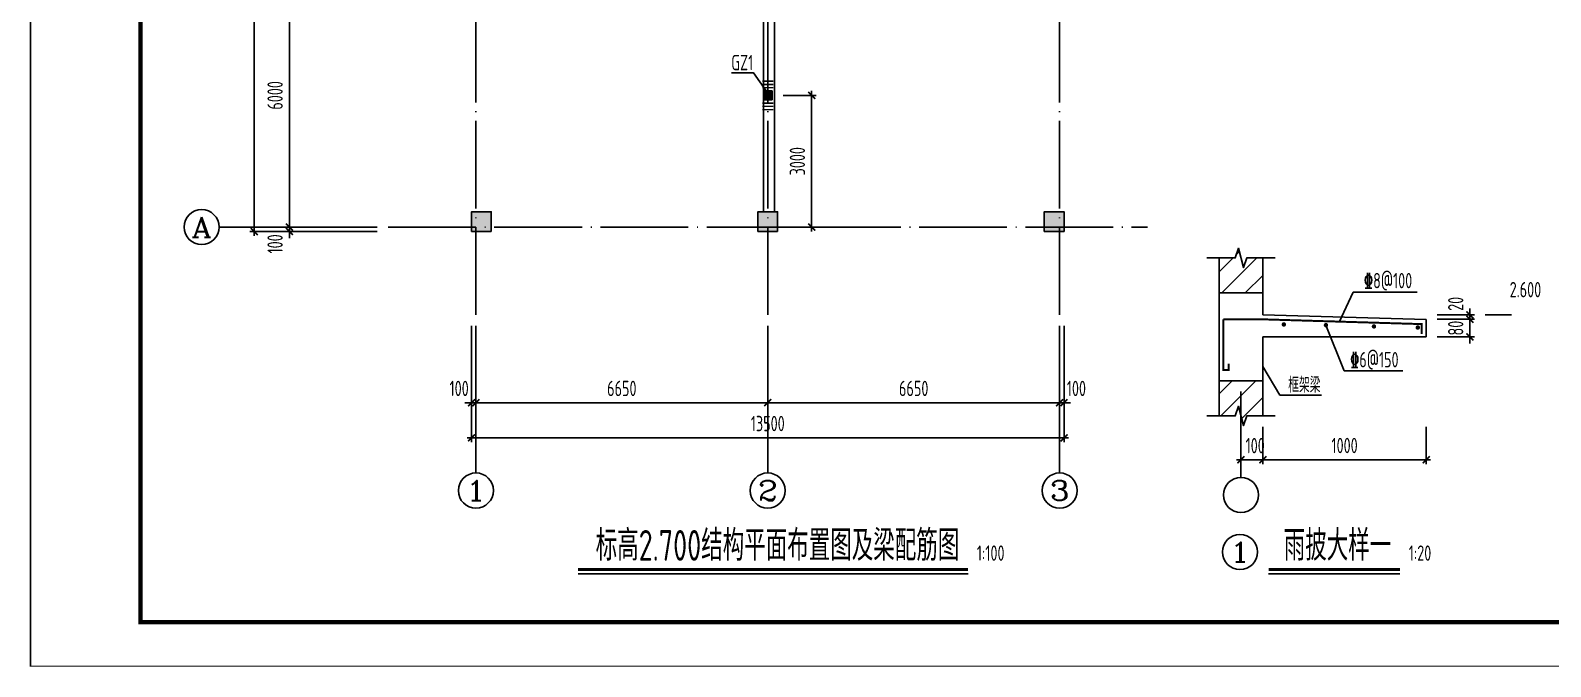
# Model space of a CAD drawing. Extents: x 297659 to 993057, y 192802 to 252212.
# Drawn here: x 725537 to 760173, y 192802 to 207292 of the extents above; entities that cross this region are included whole.
import ezdxf
from ezdxf.enums import TextEntityAlignment as Align

# ---------------------------------------------------------------- set-up
doc = ezdxf.new("R2010")
doc.units = 0
doc.header["$LTSCALE"] = 1000
doc.linetypes.add('DOTE', pattern=[2.42, 2, -0.2, 0.02, -0.2])
doc.layers.get('0').update_dxf_attribs({"linetype": 'CONTINUOUS'})
doc.layers.get('DEFPOINTS').update_dxf_attribs({"linetype": 'CONTINUOUS'})
for name, color, linetype in [('AXIS', 8, 'DOTE'), ('AXIS_DIM', 3, 'CONTINUOUS'), ('AXIS_TEXT', 3, 'CONTINUOUS'), ('COLU', 7, 'CONTINUOUS'), ('DIM', 3, 'CONTINUOUS'), ('FRAME', 3, 'CONTINUOUS'), ('GJ', 1, 'CONTINUOUS'), ('S_BEAM', 4, 'CONTINUOUS'), ('S_CL', 2, 'CONTINUOUS'), ('S_SUBBEAMHOOP', 1, 'CONTINUOUS'), ('TEXT', 7, 'CONTINUOUS'), ('THIN', 7, 'CONTINUOUS'), ('TK', 211, 'CONTINUOUS'), ('WALL', 6, 'CONTINUOUS'), ('柱涂实', 54, 'CONTINUOUS')]:
    doc.layers.add(name, color=color, linetype=linetype)
doc.layers.add('rein', color=1, linetype='CONTINUOUS', lineweight=18)
doc.styles.add('_AXIS', font='complex.shx', dxfattribs={"bigfont": 'gbcbig.shx'})
doc.styles.add('_TCH_AXIS', font='COMPLEX', dxfattribs={"bigfont": 'GBCBIG'})
doc.styles.add('COMPLEX', font='COMPLEX')
doc.styles.add('TSSD_Dimension', font='tssdeng.shx', dxfattribs={"width": 0.7, "bigfont": 'hztxt.shx'})
doc.styles.add('TSSD_Rein', font='tssdeng.shx', dxfattribs={"width": 0.7, "bigfont": 'hztxt.shx'})
doc.dimstyles.new('TSSD_100_100', dxfattribs={"dimtxt": 350, "dimasz": 150, "dimexe": 100, "dimexo": 250, "dimgap": 150, "dimtad": 1, "dimdec": 0, "dimzin": 0, "dimdsep": 46, "dimtxsty": 'TSSD_Dimension', "dimblk": 'ARCHTICK', "dimcen": 0, "dimdle": 100, "dimclrd": 3, "dimclre": 3, "dimclrt": 7, "dimadec": 0, "dimazin": 0, "dimtfac": 1, "dimtdec": 0, "dimtix": 1, "dimtmove": 2, "dimatfit": 3, "dimfxl": 0, "dimtolj": 1, "dimtzin": 0, "dimarcsym": 0})
doc.dimstyles.new('TSSD_20_100', dxfattribs={"dimtxt": 350, "dimasz": 150, "dimexe": 100, "dimexo": 250, "dimgap": 150, "dimtad": 1, "dimdec": 0, "dimlfac": 0.2, "dimzin": 0, "dimdsep": 46, "dimtxsty": 'TSSD_Dimension', "dimblk": 'ARCHTICK', "dimcen": 0, "dimdle": 100, "dimclrd": 256, "dimclre": 256, "dimclrt": 55, "dimadec": 0, "dimazin": 0, "dimtfac": 1, "dimtdec": 0, "dimtix": 1, "dimtmove": 2, "dimatfit": 3, "dimldrblk": '_tsdbk', "dimfxl": 0, "dimtolj": 1, "dimtzin": 0, "dimarcsym": 0})

# ---------------------------------------------------------------- blocks, each defined once
blk = doc.blocks.new('_ARCHTICK')
at = {"color": 0}
blk.add_lwpolyline([(-0.53, -0.53, 0.25, 0.25, 0), (0.53, 0.53, 0.5, 0.5, 0)], format="xyseb", dxfattribs=at)
blk = doc.blocks.new('*D97')
at = {"layer": 'AXIS_DIM', "color": 3, "lineweight": -2}
for p, q in [((731437, 202712), (731437, 208912)), ((733437, 208812), (731337, 208812)), ((733437, 202812), (731337, 202812))]:
    blk.add_line(p, q, dxfattribs=at)
at = {"layer": 'DEFPOINTS', "color": 0}
for p in [(731437, 208812), (733687, 208812), (733687, 202812)]:
    blk.add_point(p, dxfattribs=at)
at = {"layer": 'AXIS_DIM', "color": 3, "lineweight": -2, "xscale": 150, "yscale": 150, "zscale": 150}
for p, rotation in [((731437, 208812), 90), ((731437, 202812), 270)]:
    blk.add_blockref('_ARCHTICK', p, dxfattribs=dict(at, rotation=rotation))
at = {"layer": 'AXIS_DIM', "color": 7, "insert": (731112, 205812), "char_height": 350, "attachment_point": 5, "rotation": 90, "style": 'TSSD_Dimension'}
blk.add_mtext('\\A1;6000', dxfattribs=at)
blk = doc.blocks.new('*D87')
at = {"layer": 'AXIS_DIM', "color": 3, "lineweight": -2}
for p, q in [((733437, 230712), (730537, 230712)), ((730637, 202612), (730637, 230812)), ((733437, 202712), (730537, 202712))]:
    blk.add_line(p, q, dxfattribs=at)
at = {"layer": 'DEFPOINTS', "color": 0}
for p in [(730637, 230712), (733687, 230712), (733687, 202712)]:
    blk.add_point(p, dxfattribs=at)
at = {"layer": 'AXIS_DIM', "color": 3, "lineweight": -2, "xscale": 150, "yscale": 150, "zscale": 150}
for p, rotation in [((730637, 230712), 90), ((730637, 202712), 270)]:
    blk.add_blockref('_ARCHTICK', p, dxfattribs=dict(at, rotation=rotation))
at = {"layer": 'AXIS_DIM', "color": 7, "insert": (730312, 216712), "char_height": 350, "attachment_point": 5, "rotation": 90, "style": 'TSSD_Dimension'}
blk.add_mtext('\\A1;28000', dxfattribs=at)
blk = doc.blocks.new('*D88')
at = {"layer": 'AXIS_DIM', "color": 3, "lineweight": -2}
for p, q in [((733437, 202812), (731337, 202812)), ((733437, 202712), (731337, 202712)), ((731437, 202812), (731437, 202962)), ((731437, 202812), (731437, 202712)), ((731437, 202712), (731437, 202562))]:
    blk.add_line(p, q, dxfattribs=at)
at = {"layer": 'DEFPOINTS', "color": 0}
for p in [(731437, 202712), (733687, 202812), (733687, 202712)]:
    blk.add_point(p, dxfattribs=at)
at = {"layer": 'AXIS_DIM', "color": 3, "lineweight": -2, "xscale": 150, "yscale": 150, "zscale": 150}
for p, rotation in [((731437, 202812), 270), ((731437, 202712), 90)]:
    blk.add_blockref('_ARCHTICK', p, dxfattribs=dict(at, rotation=rotation))
at = {"layer": 'AXIS_DIM', "color": 7, "insert": (731112, 202429), "char_height": 350, "attachment_point": 5, "rotation": 90, "style": 'TSSD_Dimension'}
blk.add_mtext('\\A1;100', dxfattribs=at)
blk = doc.blocks.new('_AXISO')
blk.add_circle((0, 0), 0.5)
at = {"layer": 'AXIS_TEXT', "style": 'COMPLEX', "width": 1.041667}
blk.add_attdef('A', text='', height=0.56, dxfattribs=at).set_placement((-0.25, -0.28), (0.25, -0.28), align=Align.FIT)
blk = doc.blocks.new('*D91')
at = {"layer": 'AXIS_DIM', "color": 3, "lineweight": -2}
for p, q in [((735687, 200562), (735687, 198712)), ((742337, 200562), (742337, 198712)), ((735587, 198812), (742437, 198812))]:
    blk.add_line(p, q, dxfattribs=at)
at = {"layer": 'DEFPOINTS', "color": 0}
for p in [(735687, 200812), (742337, 200812), (742337, 198812)]:
    blk.add_point(p, dxfattribs=at)
at = {"layer": 'AXIS_DIM', "color": 3, "lineweight": -2, "xscale": 150, "yscale": 150, "zscale": 150, "rotation": 180}
blk.add_blockref('_ARCHTICK', (735687, 198812), dxfattribs=at)
at = {"layer": 'AXIS_DIM', "color": 3, "lineweight": -2, "xscale": 150, "yscale": 150, "zscale": 150}
blk.add_blockref('_ARCHTICK', (742337, 198812), dxfattribs=at)
at = {"layer": 'AXIS_DIM', "color": 7, "insert": (739012, 199137), "char_height": 350, "attachment_point": 5, "style": 'TSSD_Dimension'}
blk.add_mtext('\\A1;6650', dxfattribs=at)
blk = doc.blocks.new('*D92')
at = {"layer": 'AXIS_DIM', "color": 3, "lineweight": -2}
for p, q in [((742337, 200562), (742337, 198712)), ((748987, 200562), (748987, 198712)), ((742237, 198812), (749087, 198812))]:
    blk.add_line(p, q, dxfattribs=at)
at = {"layer": 'DEFPOINTS', "color": 0}
for p in [(742337, 200812), (748987, 200812), (748987, 198812)]:
    blk.add_point(p, dxfattribs=at)
at = {"layer": 'AXIS_DIM', "color": 3, "lineweight": -2, "xscale": 150, "yscale": 150, "zscale": 150, "rotation": 180}
blk.add_blockref('_ARCHTICK', (742337, 198812), dxfattribs=at)
at = {"layer": 'AXIS_DIM', "color": 3, "lineweight": -2, "xscale": 150, "yscale": 150, "zscale": 150}
blk.add_blockref('_ARCHTICK', (748987, 198812), dxfattribs=at)
at = {"layer": 'AXIS_DIM', "color": 7, "insert": (745662, 199137), "char_height": 350, "attachment_point": 5, "style": 'TSSD_Dimension'}
blk.add_mtext('\\A1;6650', dxfattribs=at)
blk = doc.blocks.new('*D93')
at = {"layer": 'AXIS_DIM', "color": 3, "lineweight": -2}
for p, q in [((735587, 200562), (735587, 197912)), ((749087, 200562), (749087, 197912)), ((735487, 198012), (749187, 198012))]:
    blk.add_line(p, q, dxfattribs=at)
at = {"layer": 'DEFPOINTS', "color": 0}
for p in [(735587, 200812), (749087, 200812), (749087, 198012)]:
    blk.add_point(p, dxfattribs=at)
at = {"layer": 'AXIS_DIM', "color": 3, "lineweight": -2, "xscale": 150, "yscale": 150, "zscale": 150, "rotation": 180}
blk.add_blockref('_ARCHTICK', (735587, 198012), dxfattribs=at)
at = {"layer": 'AXIS_DIM', "color": 3, "lineweight": -2, "xscale": 150, "yscale": 150, "zscale": 150}
blk.add_blockref('_ARCHTICK', (749087, 198012), dxfattribs=at)
at = {"layer": 'AXIS_DIM', "color": 7, "insert": (742337, 198337), "char_height": 350, "attachment_point": 5, "style": 'TSSD_Dimension'}
blk.add_mtext('\\A1;13500', dxfattribs=at)
blk = doc.blocks.new('*D94')
at = {"layer": 'AXIS_DIM', "color": 3, "lineweight": -2}
for p, q in [((748987, 200562), (748987, 198712)), ((749087, 200562), (749087, 198712)), ((748987, 198812), (748837, 198812)), ((748987, 198812), (749087, 198812)), ((749087, 198812), (749237, 198812))]:
    blk.add_line(p, q, dxfattribs=at)
at = {"layer": 'DEFPOINTS', "color": 0}
for p in [(748987, 200812), (749087, 200812), (749087, 198812)]:
    blk.add_point(p, dxfattribs=at)
at = {"layer": 'AXIS_DIM', "color": 3, "lineweight": -2, "xscale": 150, "yscale": 150, "zscale": 150}
blk.add_blockref('_ARCHTICK', (748987, 198812), dxfattribs=at)
at = {"layer": 'AXIS_DIM', "color": 3, "lineweight": -2, "xscale": 150, "yscale": 150, "zscale": 150, "rotation": 180}
blk.add_blockref('_ARCHTICK', (749087, 198812), dxfattribs=at)
at = {"layer": 'AXIS_DIM', "color": 7, "insert": (749369, 199137), "char_height": 350, "attachment_point": 5, "style": 'TSSD_Dimension'}
blk.add_mtext('\\A1;100', dxfattribs=at)
blk = doc.blocks.new('*D95')
at = {"layer": 'AXIS_DIM', "color": 3, "lineweight": -2}
for p, q in [((735587, 200562), (735587, 198712)), ((735687, 200562), (735687, 198712)), ((735587, 198812), (735437, 198812)), ((735687, 198812), (735587, 198812)), ((735687, 198812), (735837, 198812))]:
    blk.add_line(p, q, dxfattribs=at)
at = {"layer": 'DEFPOINTS', "color": 0}
for p in [(735587, 200812), (735687, 200812), (735587, 198812)]:
    blk.add_point(p, dxfattribs=at)
at = {"layer": 'AXIS_DIM', "color": 3, "lineweight": -2, "xscale": 150, "yscale": 150, "zscale": 150}
blk.add_blockref('_ARCHTICK', (735587, 198812), dxfattribs=at)
at = {"layer": 'AXIS_DIM', "color": 3, "lineweight": -2, "xscale": 150, "yscale": 150, "zscale": 150, "rotation": 180}
blk.add_blockref('_ARCHTICK', (735687, 198812), dxfattribs=at)
at = {"layer": 'AXIS_DIM', "color": 7, "insert": (735305, 199137), "char_height": 350, "attachment_point": 5, "style": 'TSSD_Dimension'}
blk.add_mtext('\\A1;100', dxfattribs=at)
blk = doc.blocks.new('*D102')
at = {"layer": 'DEFPOINTS', "color": 0}
for p in [(742437, 205812), (742437, 202812), (743337, 202812)]:
    blk.add_point(p, dxfattribs=at)
at = {"layer": 'DIM', "color": 3, "lineweight": -2}
for p, q in [((742687, 205812), (743437, 205812)), ((743337, 205912), (743337, 202712)), ((742687, 202812), (743437, 202812))]:
    blk.add_line(p, q, dxfattribs=at)
at = {"layer": 'DIM', "color": 3, "lineweight": -2, "xscale": 150, "yscale": 150, "zscale": 150}
for p, rotation in [((743337, 205812), 90), ((743337, 202812), 270)]:
    blk.add_blockref('_ARCHTICK', p, dxfattribs=dict(at, rotation=rotation))
at = {"layer": 'DIM', "color": 7, "insert": (743012, 204312), "char_height": 350, "attachment_point": 5, "rotation": 90, "style": 'TSSD_Dimension'}
blk.add_mtext('\\A1;3000', dxfattribs=at)
blk = doc.blocks.new('*D187')
at = {"layer": 'DEFPOINTS', "color": 0}
for p in [(753619, 198511), (757339, 198511), (757339, 197512)]:
    blk.add_point(p, dxfattribs=at)
at = {"layer": 'DIM', "color": 3, "lineweight": -2}
for p, q in [((753619, 198261), (753619, 197412)), ((757339, 198261), (757339, 197412)), ((753519, 197512), (757439, 197512))]:
    blk.add_line(p, q, dxfattribs=at)
at = {"layer": 'DIM', "color": 3, "lineweight": -2, "xscale": 150, "yscale": 150, "zscale": 150, "rotation": 180}
blk.add_blockref('_ARCHTICK', (753619, 197512), dxfattribs=at)
at = {"layer": 'DIM', "color": 3, "lineweight": -2, "xscale": 150, "yscale": 150, "zscale": 150}
blk.add_blockref('_ARCHTICK', (757339, 197512), dxfattribs=at)
at = {"layer": 'DIM', "color": 7, "insert": (755479, 197837), "char_height": 350, "attachment_point": 5, "style": 'TSSD_Dimension'}
blk.add_mtext('\\A1;1000', dxfattribs=at)
blk = doc.blocks.new('*D188')
at = {"layer": 'DEFPOINTS', "color": 0}
for p in [(753119, 198511), (753619, 198511), (753619, 197512)]:
    blk.add_point(p, dxfattribs=at)
at = {"layer": 'DIM', "color": 3, "lineweight": -2}
for p, q in [((753119, 198261), (753119, 197412)), ((753619, 198261), (753619, 197412)), ((753019, 197512), (753719, 197512))]:
    blk.add_line(p, q, dxfattribs=at)
at = {"layer": 'DIM', "color": 3, "lineweight": -2, "xscale": 150, "yscale": 150, "zscale": 150, "rotation": 180}
blk.add_blockref('_ARCHTICK', (753119, 197512), dxfattribs=at)
at = {"layer": 'DIM', "color": 3, "lineweight": -2, "xscale": 150, "yscale": 150, "zscale": 150}
blk.add_blockref('_ARCHTICK', (753619, 197512), dxfattribs=at)
at = {"layer": 'DIM', "color": 7, "insert": (753442, 197834), "char_height": 350, "attachment_point": 5, "style": 'TSSD_Dimension'}
blk.add_mtext('\\A1;100', dxfattribs=at)
blk = doc.blocks.new('*D189')
at = {"layer": 'DEFPOINTS', "color": 0}
for p in [(757339, 200711), (758336, 200711), (757339, 200311)]:
    blk.add_point(p, dxfattribs=at)
at = {"layer": 'DIM', "lineweight": -2}
for p, q in [((757589, 200711), (758436, 200711)), ((758336, 200711), (758336, 200861)), ((758336, 200311), (758336, 200711)), ((757589, 200311), (758436, 200311)), ((758336, 200311), (758336, 200161))]:
    blk.add_line(p, q, dxfattribs=at)
at = {"layer": 'DIM', "lineweight": -2, "xscale": 150, "yscale": 150, "zscale": 150}
for p, rotation in [((758336, 200711), 270), ((758336, 200311), 90)]:
    blk.add_blockref('_ARCHTICK', p, dxfattribs=dict(at, rotation=rotation))
at = {"layer": 'DIM', "color": 55, "insert": (758011, 200511), "char_height": 350, "attachment_point": 5, "rotation": 90, "style": 'TSSD_Dimension'}
blk.add_mtext('\\A1;80', dxfattribs=at)
blk = doc.blocks.new('_tsdbk')
blk = doc.blocks.new('*D190')
at = {"layer": 'DEFPOINTS', "color": 0}
for p in [(757339, 200811), (757339, 200711), (758336, 200811)]:
    blk.add_point(p, dxfattribs=at)
at = {"layer": 'DIM', "lineweight": -2}
for p, q in [((758336, 200811), (758336, 200961)), ((757589, 200811), (758436, 200811)), ((757589, 200711), (758436, 200711)), ((758336, 200711), (758336, 200811)), ((758336, 200711), (758336, 200561))]:
    blk.add_line(p, q, dxfattribs=at)
at = {"layer": 'DIM', "lineweight": -2, "xscale": 150, "yscale": 150, "zscale": 150}
for p, rotation in [((758336, 200811), 270), ((758336, 200711), 90)]:
    blk.add_blockref('_ARCHTICK', p, dxfattribs=dict(at, rotation=rotation))
at = {"layer": 'DIM', "color": 55, "insert": (758011, 201063), "char_height": 350, "attachment_point": 5, "rotation": 90, "style": 'TSSD_Dimension'}
blk.add_mtext('\\A1;20', dxfattribs=at)
blk = doc.blocks.new('TK-A2+(743X420)')
at = {"layer": 'FRAME', "lineweight": 18}
blk.add_line((687183, 192802), (687183, 234802), dxfattribs=at)
at = {"layer": 'FRAME'}
for points in [[(687193, 234812, 20, 20, 0), (687193, 192812, 20, 20, 0), (761483, 192812, 20, 20, 0), (761483, 234812, 20, 20, 0)], [(689693, 233812, 100, 100, 0), (689693, 193812, 100, 100, 0), (760483, 193812, 100, 100, 0), (760483, 233812, 100, 100, 0)]]:
    blk.add_lwpolyline(points, format="xyseb", close=True, dxfattribs=at)

msp = doc.modelspace()

# ---------------------------------------------------------------- hatches: boundary and pattern name
at = {"linetype": 'ByBlock'}
h = msp.add_hatch(dxfattribs=at)
h.set_pattern_fill('ANSI31', color=256, scale=120, style=0)
h.set_pattern_definition([(45, (18244.9, 35865.6), (-269.40768, 269.40768), [])])
h.paths.add_polyline_path([(752988.519, 202110.812), (752618.519, 202110.812), (752618.519, 201310.812), (753618.519, 201310.812), (753618.519, 202110.812), (753248.519, 202110.812), (753178.519, 201890.812), (753058.519, 202330.812)])
h = msp.add_hatch(dxfattribs=at)
h.set_pattern_fill('ANSI31', color=256, scale=120, style=0)
h.set_pattern_definition([(45, (131694.4, -32887.7), (-269.40768, 269.40768), [])])
h.paths.add_polyline_path([(753457.627, 199310.812), (752789.315, 199310.812), (752789.315, 199293.273), (753457.627, 199293.273)])
h.paths.add_polyline_path([(753618.519, 199310.812), (753457.627, 199310.812), (753457.627, 199293.273), (752618.519, 199293.273), (752618.519, 198511.167), (752988.519, 198511.167), (753058.519, 198731.167), (753178.519, 198291.167), (753248.519, 198511.167), (753618.519, 198511.167)])
h.paths.add_polyline_path([(752789.315, 199310.812), (752618.519, 199310.812), (752618.519, 199293.273), (752789.315, 199293.273)])
at = {"layer": '柱涂实'}
for points in [[(742436.971, 205711.708), (742236.971, 205711.708), (742236.971, 205911.708), (742436.971, 205911.708)], [(736036.971, 202711.708), (736036.971, 203161.708), (735586.971, 203161.708), (735586.971, 202711.708), (736036.971, 202711.708)], [(742561.971, 202711.708), (742561.971, 203161.708), (742111.971, 203161.708), (742111.971, 202711.708), (742561.971, 202711.708)], [(749086.971, 202711.708), (749086.971, 203161.708), (748636.971, 203161.708), (748636.971, 202711.708), (749086.971, 202711.708)]]:
    msp.add_hatch(color=256, dxfattribs=at).paths.add_polyline_path(points)

# ---------------------------------------------------------------- linework, layer by layer
at = {"ltscale": 100}
for p, q in [((752618.519, 199310.812), (752618.519, 198511.167)), ((753618.519, 199310.812), (753618.519, 198511.167))]:
    msp.add_line(p, q, dxfattribs=at)
at = {"layer": 'AXIS'}
for p, q in [((735686.971, 200811.708), (735686.971, 232611.708)), ((742336.971, 200811.708), (742336.971, 232611.708)), ((748986.971, 200811.708), (748986.971, 232611.708)), ((733686.971, 202811.708), (750986.971, 202811.708))]:
    msp.add_line(p, q, dxfattribs=at)
at = {"layer": 'AXIS_TEXT'}
for p, q in [((733436.971, 202811.708), (729837.045, 202811.708)), ((735686.971, 200561.708), (735686.971, 197211.785)), ((742336.971, 200561.708), (742336.971, 197211.785)), ((748986.971, 200561.708), (748986.971, 197211.785))]:
    msp.add_line(p, q, dxfattribs=at)
at = {"layer": 'COLU', "ltscale": 0.01}
msp.add_lwpolyline([(742436.971, 205911.708), (742436.971, 205711.708), (742236.971, 205711.708), (742236.971, 205911.708)], close=True, dxfattribs=at)
at = {"layer": 'DIM', "linetype": 'Continuous', "ltscale": 0.125}
msp.add_line((753118.519, 197111.271), (753118.519, 199068.473), dxfattribs=at)
msp.add_circle((753118.519, 196711.271), 400, dxfattribs=at)
at = {"layer": 'GJ', "ltscale": 0.2, "const_width": 45}
for points in [[(752838.367, 199704.165), (752838.367, 199556.554), (752718.519, 199556.554), (752718.519, 200710.812)], [(752718.519, 200710.812), (753618.519, 200710.812), (757238.519, 200602.273), (757238.519, 200379.739)]]:
    msp.add_lwpolyline(points, dxfattribs=at)
at = {"layer": 'rein', "ltscale": 0.5, "const_width": 50}
for points in [[(754119.883, 200594.514, -1), (754069.883, 200594.514, -1)], [(755079.292, 200578.238, -1), (755029.292, 200578.238, -1)], [(756173.617, 200549.052, -1), (756123.617, 200549.052, -1)], [(757172.352, 200524.134, -1), (757122.352, 200524.134, -1)]]:
    msp.add_lwpolyline(points, format="xyb", close=True, dxfattribs=at)
at = {"layer": 'S_BEAM', "ltscale": 0.01}
for p, q in [((742236.971, 203161.708), (742236.971, 208586.708)), ((742486.971, 203161.708), (742486.971, 208586.708))]:
    msp.add_line(p, q, dxfattribs=at)
at = {"layer": 'S_CL', "ltscale": 0.01}
for points in [[(736036.971, 202711.708), (736036.971, 203161.708), (735586.971, 203161.708), (735586.971, 202711.708)], [(742561.971, 202711.708), (742561.971, 203161.708), (742111.971, 203161.708), (742111.971, 202711.708)], [(749086.971, 202711.708), (749086.971, 203161.708), (748636.971, 203161.708), (748636.971, 202711.708)]]:
    msp.add_lwpolyline(points, close=True, dxfattribs=at)
at = {"layer": 'S_SUBBEAMHOOP', "ltscale": 0.01, "const_width": 35}
for points in [[(742461.971, 206136.708), (742211.971, 206136.708)], [(742461.971, 206061.708), (742211.971, 206061.708)], [(742461.971, 205986.708), (742211.971, 205986.708)], [(742461.971, 205636.708), (742211.971, 205636.708)], [(742461.971, 205561.708), (742211.971, 205561.708)], [(742461.971, 205486.708), (742211.971, 205486.708)]]:
    msp.add_lwpolyline(points, dxfattribs=at)
at = {"layer": 'TEXT'}
for p, q in [((755355.823, 200647.482), (755676.136, 201332.57)), ((755676.136, 201332.57), (757136.702, 201332.57)), ((755054.292, 200578.238), (755473.581, 199538.309)), ((753618.519, 199638.375), (754006.63, 198982.133)), ((755473.581, 199538.309), (756806.026, 199538.309)), ((754006.63, 198982.133), (754954.321, 198982.133)), ((738015.307, 194911.785), (746900.691, 194911.785))]:
    msp.add_line(p, q, dxfattribs=at)
at = {"layer": 'TEXT', "linetype": 'ByBlock'}
msp.add_line((753746.66, 194911.785), (756741.795, 194911.785), dxfattribs=at)
at = {"layer": 'TEXT'}
msp.add_lwpolyline([(741507.131, 206323.545), (742013.433, 206323.545), (742301.547, 205911.708)], dxfattribs=at)
at = {"layer": 'TEXT', "const_width": 70}
for points in [[(746900.691, 195011.785), (738015.307, 195011.785)], [(756741.795, 195011.785), (753746.66, 195011.785)]]:
    msp.add_lwpolyline(points, dxfattribs=at)
at = {"layer": 'THIN'}
msp.add_line((758685.94, 200810.812), (759284.13, 200810.812), dxfattribs=at)
for points in [[(753898.519, 202110.812), (753248.519, 202110.812), (753178.519, 201890.812), (753058.519, 202330.812), (752988.519, 202110.812), (752338.519, 202110.812)], [(752338.519, 198511.167), (752988.519, 198511.167), (753058.519, 198731.167), (753178.519, 198291.167), (753248.519, 198511.167), (753898.519, 198511.167)]]:
    msp.add_lwpolyline(points, dxfattribs=at)
at = {"layer": 'THIN', "const_width": 0.45}
msp.add_lwpolyline([(759958.963, 201110.812), (758684.13, 201110.812), (758984.13, 200810.812), (759284.13, 201110.812)], dxfattribs=at)
at = {"layer": 'WALL', "color": 7, "ltscale": 100}
for p, q in [((752618.519, 202110.812), (752618.519, 201310.812)), ((752618.519, 201310.812), (752618.519, 200660.812)), ((753618.519, 201310.812), (752618.519, 201310.812)), ((752618.519, 200790.812), (752618.519, 199310.812)), ((752618.519, 200660.812), (752618.519, 199310.812)), ((753618.519, 200810.812), (757338.519, 200710.812)), ((757338.519, 200710.812), (757338.519, 200310.812)), ((753618.519, 200310.812), (757338.519, 200310.812)), ((753618.519, 199310.812), (753618.519, 200310.812)), ((752618.519, 199310.812), (753618.519, 199310.812))]:
    msp.add_line(p, q, dxfattribs=at)
msp.add_lwpolyline([(753618.519, 200810.812), (753618.519, 202110.812)], dxfattribs=at)

# ---------------------------------------------------------------- block references
at = {"layer": 'AXIS_TEXT'}
ref = msp.add_blockref('_AXISO', (729437.045, 202811.708), dxfattribs=dict(at, xscale=800, yscale=800, zscale=800))
ref.add_attrib('A', 'A', dxfattribs={"height": 452.548, "style": '_AXIS', "width": 1.166667}).set_placement((729210.771, 202585.434), (729663.319, 202585.434), align=Align.FIT)
ref = msp.add_blockref('_AXISO', (735686.971, 196811.785), dxfattribs=dict(at, xscale=800, yscale=800, zscale=800))
ref.add_attrib('A', '1', dxfattribs={"height": 452.548, "style": '_AXIS', "width": 2.333333}).set_placement((735460.697, 196585.51), (735913.246, 196585.51), align=Align.FIT)
ref = msp.add_blockref('_AXISO', (742336.971, 196811.785), dxfattribs=dict(at, xscale=800, yscale=800, zscale=800))
ref.add_attrib('A', '2', dxfattribs={"height": 452.548, "style": '_AXIS', "width": 1.5}).set_placement((742110.697, 196585.51), (742563.246, 196585.51), align=Align.FIT)
ref = msp.add_blockref('_AXISO', (748986.971, 196811.785), dxfattribs=dict(at, xscale=800, yscale=800, zscale=800))
ref.add_attrib('A', '3', dxfattribs={"height": 452.548, "style": '_AXIS', "width": 1.5}).set_placement((748760.697, 196585.51), (749213.246, 196585.51), align=Align.FIT)
ref = msp.add_blockref('_AXISO', (753095.491, 195411.785), dxfattribs=dict(at, xscale=800, yscale=800, zscale=800))
ref.add_attrib('A', '1', dxfattribs={"height": 452.548, "style": '_TCH_AXIS', "width": 2.333333}).set_placement((752869.217, 195185.51), (753321.766, 195185.51), align=Align.FIT)
at = {"layer": 'TK'}
msp.add_blockref('TK-A2+(743X420)', (38354.043, 0), dxfattribs=at)

# ---------------------------------------------------------------- texts
at = {"layer": 'TEXT', "style": 'TSSD_Rein', "width": 0.7}
for s, p in [('GZ1', (741507.131, 206383.545)), ('\x848@100', (755918.942, 201417.869)), ('\x846@150', (755605.64, 199617.114)), ('框架梁', (754195.853, 199042.133))]:
    msp.add_text(s, height=350, dxfattribs=at).set_placement(p)
at = {"layer": 'TEXT', "linetype": 'ByBlock', "style": 'TSSD_Rein', "width": 0.7}
for s, p in [('标高2.700结构平面布置图及梁配筋图', (746700.691, 195211.785)), ('雨披大样一', (756541.795, 195211.785))]:
    msp.add_text(s, height=700, dxfattribs=at).set_placement(p, align=Align.RIGHT)
for s, p in [('1:100', (747100.691, 195211.785)), ('1:20', (756941.795, 195211.785))]:
    msp.add_text(s, height=350, dxfattribs=at).set_placement(p)
at = {"layer": 'THIN', "style": 'TSSD_Rein', "width": 0.7}
msp.add_text('2.600', height=350, dxfattribs=at).set_placement((759958.963, 201212.085), align=Align.RIGHT)

# ---------------------------------------------------------------- dimensions: what is measured, and where the dimension line sits
at = {"layer": 'AXIS_DIM'}
for p1, p2, distance, picture, middle in [((733686.971, 202711.708), (733686.971, 230711.708), 3049.927, '*D87', (730312.045, 216711.708)), ((733686.971, 202811.708), (733686.971, 208811.708), 2249.927, '*D97', (731112.045, 205811.708)), ((735586.971, 200811.708), (749086.971, 200811.708), -2799.923, '*D93', (742336.971, 198336.785)), ((735686.971, 200811.708), (742336.971, 200811.708), -1999.923, '*D91', (739011.971, 199136.785)), ((742336.971, 200811.708), (748986.971, 200811.708), -1999.923, '*D92', (745661.971, 199136.785))]:
    dim = msp.add_aligned_dim(p1=p1, p2=p2, distance=distance, dimstyle='TSSD_100_100', dxfattribs=at)
    dim.commit()
    dim.dimension.update_dxf_attribs({"geometry": picture, "text_midpoint": middle})
for base, p1, p2, angle, picture, middle in [((731437.045, 202711.708), (733686.971, 202811.708), (733686.971, 202711.708), 90, '*D88', (731112.045, 202429.464)), ((735586.971, 198811.785), (735686.971, 200811.708), (735586.971, 200811.708), 180, '*D95', (735304.728, 199136.785))]:
    dim = msp.add_linear_dim(base=base, p1=p1, p2=p2, angle=angle, dimstyle='TSSD_100_100', dxfattribs=at)
    dim.commit()
    dim.dimension.update_dxf_attribs({"geometry": picture, "text_midpoint": middle, "dimtype": 128})
dim = msp.add_linear_dim(base=(749086.971, 198811.785), p1=(748986.971, 200811.708), p2=(749086.971, 200811.708), dimstyle='TSSD_100_100', dxfattribs=at)
dim.commit()
dim.dimension.update_dxf_attribs({"geometry": '*D94', "text_midpoint": (749369.215, 199136.785), "dimtype": 128})
at = {"layer": 'DIM'}
for base, p1, p2, angle, dimstyle, picture, middle in [((743336.971, 202811.708), (742436.971, 205811.708), (742436.971, 202811.708), 90, 'TSSD_100_100', '*D102', (743011.971, 204311.708)), ((758335.94, 200710.812), (757338.519, 200310.812), (757338.519, 200710.812), 270, 'TSSD_20_100', '*D189', (758010.94, 200510.812))]:
    dim = msp.add_linear_dim(base=base, p1=p1, p2=p2, angle=angle, dimstyle=dimstyle, dxfattribs=at)
    dim.commit()
    dim.dimension.update_dxf_attribs({"geometry": picture, "text_midpoint": middle})
dim = msp.add_linear_dim(base=(758335.94, 200810.812), p1=(757338.519, 200710.812), p2=(757338.519, 200810.812), angle=270, dimstyle='TSSD_20_100', dxfattribs=at)
dim.commit()
dim.dimension.update_dxf_attribs({"geometry": '*D190', "text_midpoint": (758010.94, 201063.417), "dimtype": 128})
dim = msp.add_linear_dim(base=(753618.519, 197511.632), p1=(753118.519, 198511.167), p2=(753618.519, 198511.167), text='100', dimstyle='TSSD_100_100', dxfattribs=at)
dim.commit()
dim.dimension.update_dxf_attribs({"geometry": '*D188', "text_midpoint": (753441.692, 197833.607), "dimtype": 128})
dim = msp.add_linear_dim(base=(757338.519, 197511.632), p1=(753618.519, 198511.167), p2=(757338.519, 198511.167), text='1000', dimstyle='TSSD_100_100', dxfattribs=at)
dim.commit()
dim.dimension.update_dxf_attribs({"geometry": '*D187', "text_midpoint": (755478.519, 197836.632)})

doc.saveas('drawing.dxf')
